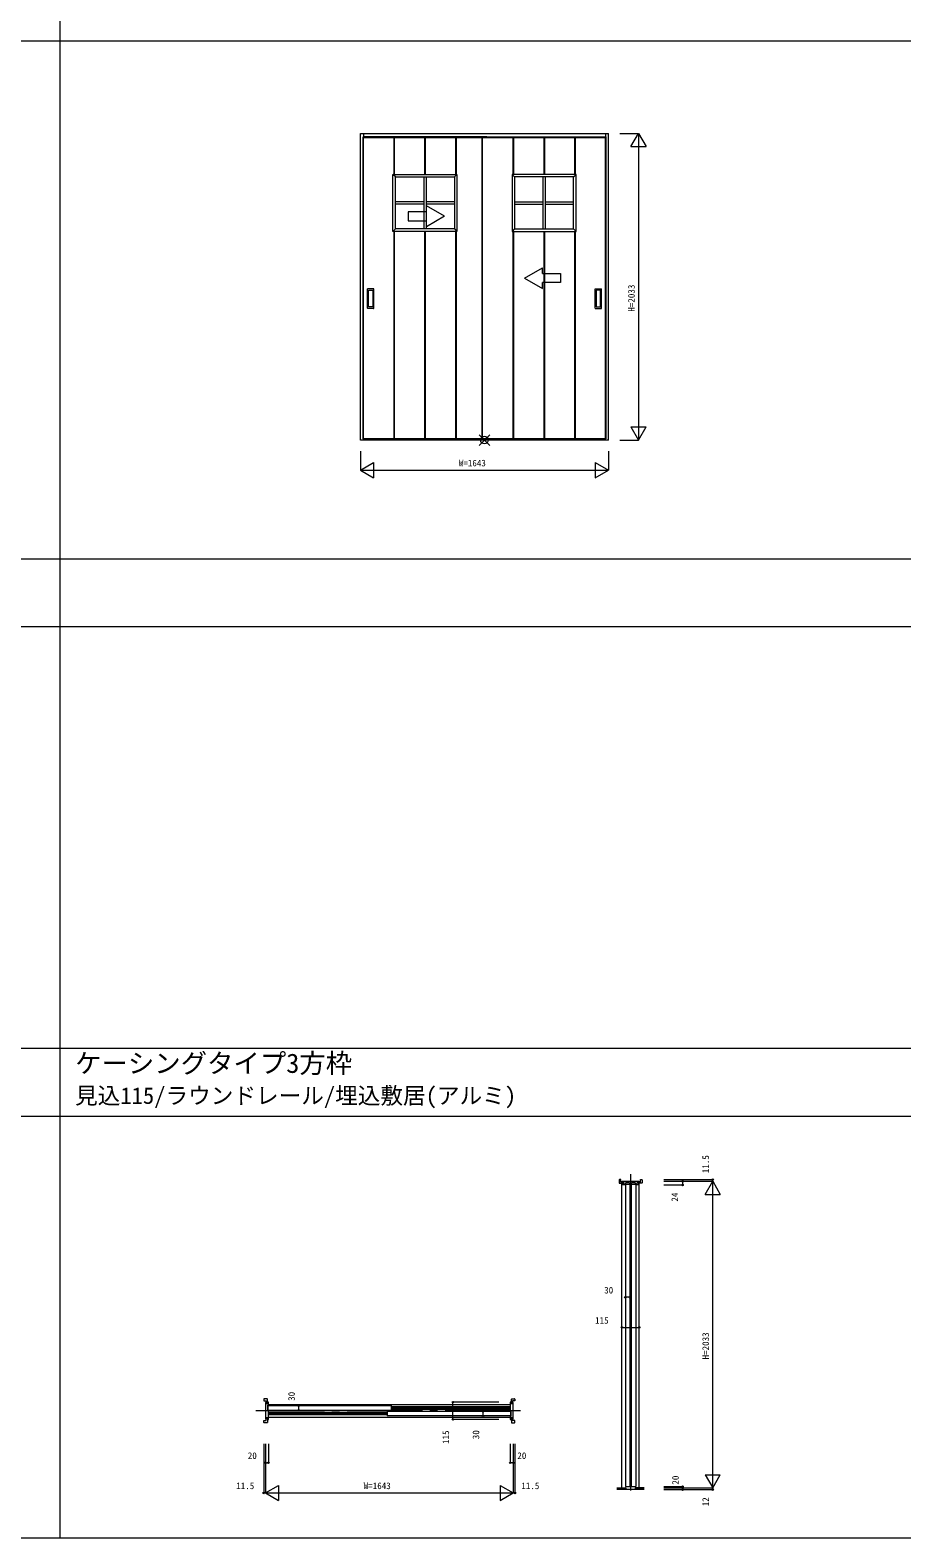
# Model space of a CAD drawing. Units: millimetres, scale not verified. Extents: x -14341 to 14341, y -10000 to 10000.
# Drawn here: x 2562 to 8342, y -10000 to 1 of the extents above; entities that cross this region are included whole.
import ezdxf
from ezdxf.enums import TextEntityAlignment as Align

# ---------------------------------------------------------------- set-up
doc = ezdxf.new("R2010")
doc.units = ezdxf.units.MM
doc.header["$LTSCALE"] = 50
doc.linetypes.add('USER1', pattern=[13, 10, -1, 1, -1])
doc.layers.add('0-0_0', color=7, linetype='Continuous')
for name, color, linetype, lineweight in [('0-1_YKK_F1', 7, 'Continuous', 18), ('0-2_YKK_IN', 1, 'Continuous', 18), ('0-3_YKK_A1', 4, 'Continuous', 18), ('0-4_YKK_N1', 2, 'Continuous', 18), ('0-5_YKK_B1', 4, 'Continuous', 18), ('0-6_YKK_Z1', 7, 'Continuous', 18)]:
    doc.layers.add(name, color=color, linetype=linetype, lineweight=lineweight)
doc.styles.add('ＭＳ ゴシック', font='')
doc.styles.get('ＭＳ ゴシック').set_extended_font_data('MS Gothic')

msp = doc.modelspace()

# ---------------------------------------------------------------- linework, layer by layer
at = {"layer": '0-1_YKK_F1'}
for p, q in [((2759.49, -10000), (2759.49, 9500)), ((-14340.51, -70), (14159.49, -70)), ((-14340.51, -3505), (14159.49, -3505)), ((-14340.51, -3955), (14159.49, -3955)), ((-14340.51, -6752.5), (14159.49, -6752.5)), ((-14340.51, -7202.5), (14159.49, -7202.5)), ((-14340.51, -10000), (14340.51, -10000))]:
    msp.add_line(p, q, dxfattribs=at)
at = {"layer": '0-2_YKK_IN'}
for p, q in [((5538.78, -2752.86), (5609.49, -2682.14)), ((5538.78, -2682.14), (5609.49, -2752.86))]:
    msp.add_line(p, q, dxfattribs=at)
msp.add_circle((5574.14, -2717.5), 25, dxfattribs=at)
at = {"layer": '0-3_YKK_A1'}
for p, q in [((4752.64, -684.5), (6395.64, -684.5)), ((4752.64, -2717.5), (4752.64, -684.5)), ((4772.64, -684.5), (4772.64, -714.5)), ((6375.64, -684.5), (6375.64, -714.5)), ((6395.64, -2717.5), (6395.64, -684.5)), ((5589.14, -705.5), (4769.14, -705.5)), ((4772.64, -708.5), (6375.64, -708.5)), ((4772.64, -711.5), (6375.64, -711.5)), ((4772.64, -2713.5), (4772.64, -714.5)), ((4972.14, -705.5), (4972.14, -955.5)), ((4976.14, -705.5), (4976.14, -955.5)), ((5177.14, -705.5), (5177.14, -955.5)), ((5181.14, -705.5), (5181.14, -955.5)), ((5382.14, -705.5), (5382.14, -955.5)), ((5386.14, -705.5), (5386.14, -955.5)), ((5559.14, -2709.5), (5559.14, -705.5)), ((5559.14, -705.5), (6379.14, -705.5)), ((5762.14, -705.5), (5762.14, -955.5)), ((5766.14, -705.5), (5766.14, -955.5)), ((5967.14, -705.5), (5967.14, -955.5)), ((5971.14, -705.5), (5971.14, -955.5)), ((6172.14, -705.5), (6172.14, -955.5)), ((6176.14, -705.5), (6176.14, -955.5)), ((6375.64, -2713.5), (6375.64, -714.5)), ((4983.14, -971.5), (4967.14, -955.5)), ((5171.64, -971.5), (5171.64, -1317.5)), ((5186.64, -971.5), (5186.64, -1317.5)), ((5375.14, -971.5), (5391.14, -955.5)), ((5773.14, -971.5), (5757.14, -955.5)), ((5961.64, -971.5), (5961.64, -1317.5)), ((5976.64, -971.5), (5976.64, -1317.5)), ((6165.14, -971.5), (6181.14, -955.5)), ((5171.64, -1137), (4983.14, -1137)), ((5171.64, -1152), (4983.14, -1152)), ((5375.14, -1137), (5186.64, -1137)), ((5375.14, -1152), (5186.64, -1152)), ((5309.14, -1233.55), (5189.14, -1164.27)), ((5189.14, -1203.55), (5189.14, -1164.27)), ((5773.14, -1137), (5961.64, -1137)), ((5773.14, -1152), (5961.64, -1152)), ((5976.64, -1137), (6165.14, -1137)), ((5976.64, -1152), (6165.14, -1152)), ((5309.14, -1233.55), (5189.14, -1302.83)), ((5189.14, -1302.83), (5189.14, -1263.55)), ((4983.14, -1317.5), (4967.14, -1333.5)), ((4972.14, -1333.5), (4972.14, -2709.5)), ((4976.14, -1333.5), (4976.14, -2709.5)), ((5177.14, -1333.5), (5177.14, -2709.5)), ((5181.14, -1333.5), (5181.14, -2709.5)), ((5375.14, -1317.5), (5391.14, -1333.5)), ((5382.14, -1333.5), (5382.14, -2709.5)), ((5386.14, -1333.5), (5386.14, -2709.5)), ((5773.14, -1317.5), (5757.14, -1333.5)), ((5762.14, -1333.5), (5762.14, -2709.5)), ((5766.14, -1333.5), (5766.14, -2709.5)), ((5967.14, -1333.5), (5967.14, -2709.5)), ((5971.14, -1333.5), (5971.14, -2709.5)), ((6165.14, -1317.5), (6181.14, -1333.5)), ((6172.14, -1333.5), (6172.14, -2709.5)), ((6176.14, -1333.5), (6176.14, -2709.5)), ((5839.13, -1643.45), (5959.13, -1574.17)), ((5959.13, -1613.45), (5959.13, -1574.17)), ((5839.13, -1643.45), (5959.13, -1712.73)), ((5959.13, -1712.73), (5959.13, -1673.45)), ((4798.14, -1843.5), (4798.14, -1715.5)), ((4839.14, -1714.5), (4799.14, -1714.5)), ((4804.14, -1833.5), (4804.14, -1725.5)), ((4805.14, -1724.5), (4833.14, -1724.5)), ((4834.14, -1725.5), (4834.14, -1833.5)), ((4840.14, -1843.5), (4840.14, -1715.5)), ((6308.14, -1843.5), (6308.14, -1715.5)), ((6309.14, -1714.5), (6349.14, -1714.5)), ((6314.14, -1725.5), (6314.14, -1833.5)), ((6343.14, -1724.5), (6315.14, -1724.5)), ((6344.14, -1833.5), (6344.14, -1725.5)), ((6350.14, -1843.5), (6350.14, -1715.5)), ((4839.14, -1844.5), (4799.14, -1844.5)), ((4833.14, -1834.5), (4805.14, -1834.5)), ((6309.14, -1844.5), (6349.14, -1844.5)), ((6315.14, -1834.5), (6343.14, -1834.5)), ((6395.64, -2717.5), (4752.64, -2717.5)), ((4769.14, -2709.5), (5559.14, -2709.5)), ((4772.64, -2717.5), (4772.64, -2713.5)), ((6375.64, -2713.5), (4772.64, -2713.5)), ((6379.14, -2709.5), (5559.14, -2709.5)), ((6375.64, -2717.5), (6375.64, -2713.5))]:
    msp.add_line(p, q, dxfattribs=at)
for points in [[(5589.14, -2709.5), (4769.14, -2709.5), (4769.14, -705.5)], [(5559.14, -705.5), (4769.14, -705.5), (4769.14, -2709.5)], [(5559.14, -705.5), (6379.14, -705.5), (6379.14, -2709.5)], [(5559.14, -705.5), (5559.14, -2709.5), (6379.14, -2709.5), (6379.14, -705.5)], [(5189.14, -1203.55), (5069.14, -1203.55), (5069.14, -1263.55), (5189.14, -1263.55)], [(5959.13, -1613.45), (6079.13, -1613.45), (6079.13, -1673.45), (5959.13, -1673.45)]]:
    msp.add_lwpolyline(points, dxfattribs=at)
for points in [[(5391.14, -955.5), (5391.14, -1333.5), (4967.14, -1333.5), (4967.14, -955.5)], [(5375.14, -971.5), (5375.14, -1317.5), (4983.14, -1317.5), (4983.14, -971.5)], [(5757.14, -955.5), (5757.14, -1333.5), (6181.14, -1333.5), (6181.14, -955.5)], [(5773.14, -971.5), (5773.14, -1317.5), (6165.14, -1317.5), (6165.14, -971.5)]]:
    msp.add_lwpolyline(points, close=True, dxfattribs=at)
for centre, start, end in [((4799.14, -1715.5), 90, 180), ((4805.14, -1725.5), 90, 180), ((4833.14, -1725.5), 0, 90), ((4839.14, -1715.5), 0, 90), ((6309.14, -1715.5), 90, 180), ((6315.14, -1725.5), 90, 180), ((6343.14, -1725.5), 360, 90), ((6349.14, -1715.5), 0, 90), ((4799.14, -1843.5), 180, 270), ((4805.14, -1833.5), 180, 270), ((4833.14, -1833.5), 270, 0), ((4839.14, -1843.5), 270, 0), ((6309.14, -1843.5), 180, 270), ((6315.14, -1833.5), 180, 270), ((6343.14, -1833.5), 270, 360), ((6349.14, -1843.5), 270, 0)]:
    msp.add_arc(centre, 1, start, end, dxfattribs=at)
at = {"layer": '0-4_YKK_N1'}
for p, q in [((6470.64, -684.5), (6595.64, -684.5)), ((6595.64, -684.5), (6595.64, -2717.5)), ((6545.64, -771.1), (6645.64, -771.1)), ((6545.64, -2630.9), (6645.64, -2630.9)), ((6395.64, -2792.5), (6395.64, -2917.5)), ((6470.64, -2717.5), (6595.64, -2717.5)), ((4752.64, -2917.5), (4839.24, -2867.5)), ((4839.24, -2867.5), (4839.24, -2967.5)), ((6309.03, -2867.5), (6395.64, -2917.5)), ((4752.64, -2917.5), (4839.24, -2967.5)), ((6762.74, -7623.5), (7087.74, -7623.5)), ((6762.74, -7635), (7087.74, -7635)), ((6762.74, -7659), (6887.74, -7659)), ((6887.74, -7635), (6887.74, -7659)), ((7037.74, -7721.6), (7087.74, -7635)), ((7087.74, -7635), (7087.74, -7623.5)), ((7087.74, -9668), (7087.74, -7635)), ((7087.74, -7635), (7137.74, -7721.6)), ((7037.74, -7721.6), (7137.74, -7721.6)), ((6538.74, -8404.38), (6508.74, -8404.38)), ((6485.24, -8604.38), (6600.24, -8604.38)), ((5364.77, -9214.5), (5364.77, -9099.5)), ((5669.77, -9099.5), (5364.77, -9099.5)), ((4341.77, -9123), (4341.77, -9153)), ((5564.77, -9191), (5564.77, -9161)), ((5669.77, -9214.5), (5364.77, -9214.5)), ((4110.27, -9377), (4110.27, -9702)), ((4121.77, -9377), (4121.77, -9702)), ((4141.77, -9377), (4141.77, -9502)), ((5744.77, -9377), (5744.77, -9502)), ((5764.77, -9377), (5764.77, -9702)), ((5776.27, -9377), (5776.27, -9702)), ((4121.77, -9502), (4141.77, -9502)), ((5764.77, -9502), (5744.77, -9502)), ((7037.74, -9581.4), (7137.74, -9581.4)), ((7037.74, -9581.4), (7087.74, -9668)), ((7087.74, -9668), (7137.74, -9581.4)), ((4121.77, -9702), (4208.38, -9652)), ((4208.38, -9652), (4208.38, -9752)), ((5678.17, -9652), (5678.17, -9752)), ((5678.17, -9652), (5764.77, -9702)), ((6762.74, -9660), (6887.74, -9660)), ((6762.74, -9668), (7087.74, -9668)), ((6762.74, -9680), (7087.74, -9680)), ((6887.74, -9660), (6887.74, -9680)), ((7087.74, -9668), (7087.74, -9680)), ((4121.77, -9702), (4110.27, -9702)), ((4121.77, -9702), (5764.77, -9702)), ((4121.77, -9702), (4208.38, -9752)), ((5678.17, -9752), (5764.77, -9702)), ((5764.77, -9702), (5776.27, -9702))]:
    msp.add_line(p, q, dxfattribs=at)
for points in [[(6545.64, -771.1), (6595.64, -684.5), (6645.64, -771.1)], [(6545.64, -2630.9), (6595.64, -2717.5), (6645.64, -2630.9)], [(4752.64, -2792.5), (4752.64, -2917.5), (6395.64, -2917.5)], [(6309.03, -2867.5), (6309.03, -2967.5), (6395.64, -2917.5)]]:
    msp.add_lwpolyline(points, dxfattribs=at)
for centre in [(6887.74, -7635), (6887.74, -7659), (7087.74, -7623.5), (6508.74, -8404.38), (6538.74, -8404.38), (6485.24, -8604.38), (6600.24, -8604.38), (5364.77, -9099.5), (4341.77, -9123), (4341.77, -9153), (5564.77, -9161), (5564.77, -9191), (5364.77, -9214.5), (4121.77, -9502), (4141.77, -9502), (5744.77, -9502), (5764.77, -9502), (4110.27, -9702), (5776.27, -9702), (6887.74, -9660), (6887.74, -9680), (7087.74, -9680)]:
    msp.add_circle(centre, 5, dxfattribs=at)
at = {"layer": '0-5_YKK_B1'}
for p, q in [((6466.74, -7625.5), (6466.74, -7645.5)), ((6485.24, -9668), (6485.24, -7647.5)), ((6508.74, -7656), (6508.74, -9660)), ((6538.74, -7656), (6508.74, -7656)), ((6538.74, -7656), (6538.74, -9660)), ((6546.74, -7656), (6546.74, -9660)), ((6576.74, -7656), (6546.74, -7656)), ((6576.74, -7656), (6576.74, -9660)), ((6600.24, -9668), (6600.24, -7647.5)), ((6618.74, -7625.5), (6618.74, -7645.5)), ((4132.27, -9078), (4112.27, -9078)), ((5754.27, -9078), (5774.27, -9078)), ((4136.77, -9156), (4136.77, -9120)), ((4140.27, -9123), (4138.27, -9125)), ((4138.27, -9125), (4138.27, -9151)), ((4140.27, -9153), (4138.27, -9151)), ((4138.77, -9118), (4140.77, -9118)), ((4140.77, -9158), (4138.77, -9158)), ((4140.27, -9123), (4956.27, -9123)), ((4140.27, -9153), (4956.27, -9153)), ((4141.77, -9117), (4141.77, -9101.5)), ((4141.77, -9212.5), (4141.77, -9159)), ((4142.77, -9115.5), (5743.77, -9115.5)), ((4142.77, -9123), (4142.77, -9115.5)), ((4142.77, -9198.5), (4142.77, -9153)), ((4928.27, -9167.5), (4142.77, -9167.5)), ((4142.77, -9170.1), (4928.27, -9170.1)), ((4142.77, -9174.3), (4928.27, -9174.3)), ((4142.77, -9177.7), (4928.27, -9177.7)), ((4142.77, -9181.9), (4928.27, -9181.9)), ((4928.27, -9184.5), (4142.77, -9184.5)), ((4142.77, -9198.5), (5743.77, -9198.5)), ((4928.27, -9163), (4930.27, -9161)), ((4928.27, -9163), (4928.27, -9189)), ((4930.27, -9191), (4928.27, -9189)), ((5746.27, -9161), (4930.27, -9161)), ((5746.27, -9191), (4930.27, -9191)), ((4956.27, -9123), (4958.27, -9125)), ((4958.27, -9151), (4956.27, -9153)), ((4958.27, -9151), (4958.27, -9125)), ((4958.27, -9129.5), (5743.77, -9129.5)), ((5743.77, -9132.1), (4958.27, -9132.1)), ((5743.77, -9136.3), (4958.27, -9136.3)), ((5743.77, -9139.7), (4958.27, -9139.7)), ((5743.77, -9143.9), (4958.27, -9143.9)), ((4958.27, -9146.5), (5743.77, -9146.5)), ((5743.77, -9115.5), (5743.77, -9161)), ((5743.77, -9191), (5743.77, -9198.5)), ((5744.77, -9101.5), (5744.77, -9155)), ((5744.77, -9197), (5744.77, -9212.5)), ((5745.77, -9156), (5747.77, -9156)), ((5747.77, -9196), (5745.77, -9196)), ((5746.27, -9161), (5748.27, -9163)), ((5746.27, -9191), (5748.27, -9189)), ((5748.27, -9189), (5748.27, -9163)), ((5749.77, -9158), (5749.77, -9194)), ((4132.27, -9236), (4112.27, -9236)), ((5754.27, -9236), (5774.27, -9236)), ((6508.74, -9660), (6538.74, -9660)), ((6546.74, -9660), (6576.74, -9660))]:
    msp.add_line(p, q, dxfattribs=at)
for points in [[(6477.74, -7640.5), (6477.74, -7623.5), (6468.74, -7623.5)], [(6468.74, -7647.5), (6491.74, -7647.5), (6491.74, -7640.5), (6477.74, -7640.5)], [(6487.74, -7657), (6487.74, -7648), (6494.74, -7648), (6497.24, -7648), (6497.24, -7640.3), (6488.74, -7640.3), (6487.74, -7639.3), (6487.74, -7635), (6597.74, -7635), (6597.74, -7639.3), (6596.74, -7640.3), (6588.24, -7640.3), (6588.24, -7648), (6590.74, -7648), (6597.74, -7648), (6597.74, -7657)], [(6504.04, -7649.8), (6504.04, -7658.5), (6503.54, -7659), (6489.74, -7659)], [(6579.44, -7647.8), (6571.24, -7647.8), (6571.24, -7645), (6552.24, -7645), (6552.24, -7647.8), (6533.24, -7647.8), (6533.24, -7645), (6514.24, -7645), (6514.24, -7647.8), (6506.04, -7647.8)], [(6595.74, -7659), (6581.94, -7659), (6581.44, -7658.5), (6581.44, -7649.8)], [(6616.74, -7647.5), (6593.74, -7647.5), (6593.74, -7640.5), (6607.74, -7640.5)], [(6607.74, -7640.5), (6607.74, -7623.5), (6616.74, -7623.5)], [(4110.27, -9080), (4110.27, -9092), (4127.27, -9092), (4127.27, -9106)], [(4139.77, -9099.5), (4134.77, -9099.5), (4134.77, -9106.5), (4134.77, -9111.5), (4127.07, -9111.5), (4127.07, -9103), (4126.07, -9102), (4121.77, -9102), (4121.77, -9212), (4126.07, -9212)], [(4127.27, -9106), (4134.27, -9106), (4134.27, -9080)], [(5760.47, -9102), (5759.47, -9103), (5759.47, -9111.5), (5751.77, -9111.5), (5751.77, -9106.5), (5751.77, -9099.5), (5746.77, -9099.5)], [(5759.27, -9106), (5752.27, -9106), (5752.27, -9080)], [(5776.27, -9080), (5776.27, -9092), (5759.27, -9092), (5759.27, -9106)], [(5746.77, -9214.5), (5751.77, -9214.5), (5751.77, -9207.5), (5751.77, -9202.5), (5759.47, -9202.5), (5759.47, -9211), (5760.47, -9212), (5764.77, -9212), (5764.77, -9102), (5760.47, -9102)], [(4110.27, -9234), (4110.27, -9222), (4127.27, -9222), (4127.27, -9208)], [(4126.07, -9212), (4127.07, -9211), (4127.07, -9202.5), (4134.77, -9202.5), (4134.77, -9207.5), (4134.77, -9214.5), (4139.77, -9214.5)], [(4127.27, -9208), (4134.27, -9208), (4134.27, -9234)], [(5759.27, -9208), (5752.27, -9208), (5752.27, -9234)], [(5776.27, -9234), (5776.27, -9222), (5759.27, -9222), (5759.27, -9208)]]:
    msp.add_lwpolyline(points, dxfattribs=at)
for centre, radius, start, end in [((6468.74, -7625.5), 2, 90, 180), ((6468.74, -7645.5), 2, 180, 270), ((6489.74, -7657), 2, 180, 270), ((6506.04, -7649.8), 2, 90, 180), ((6579.44, -7649.8), 2, 0, 90), ((6595.74, -7657), 2, 270, 0), ((6616.74, -7625.5), 2, 0, 90), ((6616.74, -7645.5), 2, 270, 0), ((4112.27, -9080), 2, 90, 180), ((4132.27, -9080), 2, 0, 90), ((4139.77, -9101.5), 2, 0, 90), ((5746.77, -9101.5), 2, 90, 180), ((5754.27, -9080), 2, 90, 180), ((5774.27, -9080), 2, 0, 90), ((4138.77, -9120), 2, 90, 180), ((4138.77, -9156), 2, 180, 270), ((4140.77, -9117), 1, 270, 0), ((4140.77, -9159), 1, 0, 90), ((5745.77, -9155), 1, 180, 270), ((5745.77, -9197), 1, 90, 180), ((5747.77, -9158), 2, 0, 90), ((5747.77, -9194), 2, 270, 0), ((4112.27, -9234), 2, 180, 270), ((4132.27, -9234), 2, 270, 0), ((4139.77, -9212.5), 2, 270, 0), ((5746.77, -9212.5), 2, 180, 270), ((5754.27, -9234), 2, 180, 270), ((5774.27, -9234), 2, 270, 0)]:
    msp.add_arc(centre, radius, start, end, dxfattribs=at)
at = {"layer": '0-6_YKK_Z1', "linetype": 'USER1'}
for p, q in [((6542.74, -7587.5), (6542.74, -9685)), ((5812.91, -9157), (4059, -9157))]:
    msp.add_line(p, q, dxfattribs=at)
at = {"layer": '0-6_YKK_Z1'}
for p, q in [((6452.82, -9668), (6511.74, -9668)), ((6452.82, -9670.4), (6511.74, -9670.4)), ((6452.82, -9672.8), (6511.74, -9672.8)), ((6452.82, -9675.2), (6511.74, -9675.2)), ((6452.82, -9677.6), (6511.74, -9677.6)), ((6632.66, -9680), (6452.82, -9680)), ((6511.74, -9668), (6511.74, -9680)), ((6632.66, -9670.4), (6573.74, -9670.4)), ((6632.66, -9672.8), (6573.74, -9672.8)), ((6632.66, -9675.2), (6573.74, -9675.2)), ((6632.66, -9677.6), (6573.74, -9677.6))]:
    msp.add_line(p, q, dxfattribs=at)
msp.add_lwpolyline([(6632.66, -9668), (6573.74, -9668), (6573.74, -9680)], dxfattribs=at)

# ---------------------------------------------------------------- texts
at = {"layer": '0-0_0', "style": 'ＭＳ ゴシック'}
for s, height, p in [('ケーシングタイプ3方枠', 128.3, (2859.49, -6954.22)), ('見込115/ラウンドレール/埋込敷居(アルミ)', 110, (2859.49, -7154.27))]:
    msp.add_text(s, height=height, dxfattribs=at).set_placement(p, align=Align.BOTTOM_LEFT)
at = {"layer": '0-4_YKK_N1', "color": 7, "style": 'ＭＳ ゴシック'}
for s, p in [('H=2033', (6583.64, -1866)), ('11.5', (7075.74, -7581.16)), ('24', (6870.87, -7769.53)), ('H=2033', (7075.74, -8816.5)), ('30', (4329.77, -9091.13)), ('115', (5352.77, -9377.38)), ('30', (5552.77, -9345.75)), ('20', (6875.74, -9646.85)), ('12', (7075.74, -9790.66))]:
    msp.add_text(s, height=43.99, rotation=90, dxfattribs=at).set_placement(p, align=Align.BOTTOM_LEFT)
for s, p in [('W=1643', (5404.14, -2905.5)), ('30', (6367.96, -8392.38)), ('115', (6307.57, -8592.38)), ('20', (4004.57, -9490)), ('20', (5791.97, -9490)), ('11.5', (3927.93, -9690)), ('W=1643', (4773.27, -9690)), ('11.5', (5818.61, -9690))]:
    msp.add_text(s, height=43.99, dxfattribs=at).set_placement(p, align=Align.BOTTOM_LEFT)

doc.saveas('drawing.dxf')
